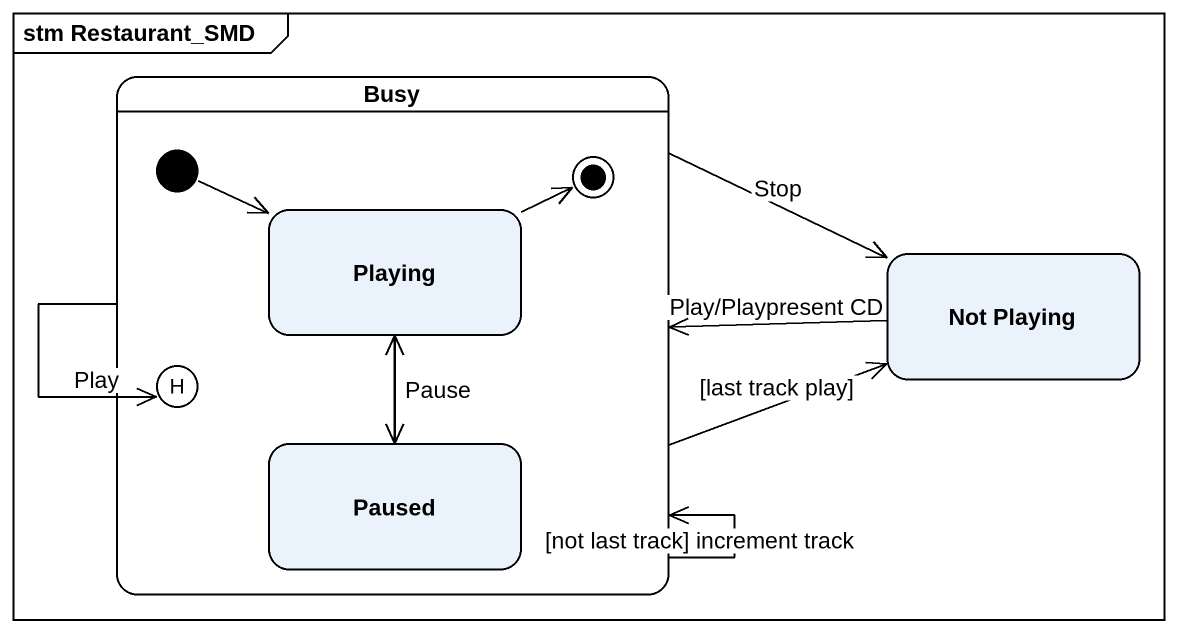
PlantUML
@startuml
mainframe stm Restaurant_SMD
hide empty description
state Busy {
  state Playing
  state history1 <<history>>
  state Paused
  [*] -right-> Playing
  Playing -right-> [*]
}
state "Not Playing" as Not_Playing
Busy --> Busy : [not last track] increment track
Busy -right-> Not_Playing : Stop
Busy -right-> Not_Playing : [last track play]
Busy -left-> history1 : Play
Playing --> Paused : Pause
Not_Playing -left-> Busy : Play/Playpresent CD
Paused -up-> Playing
@enduml
